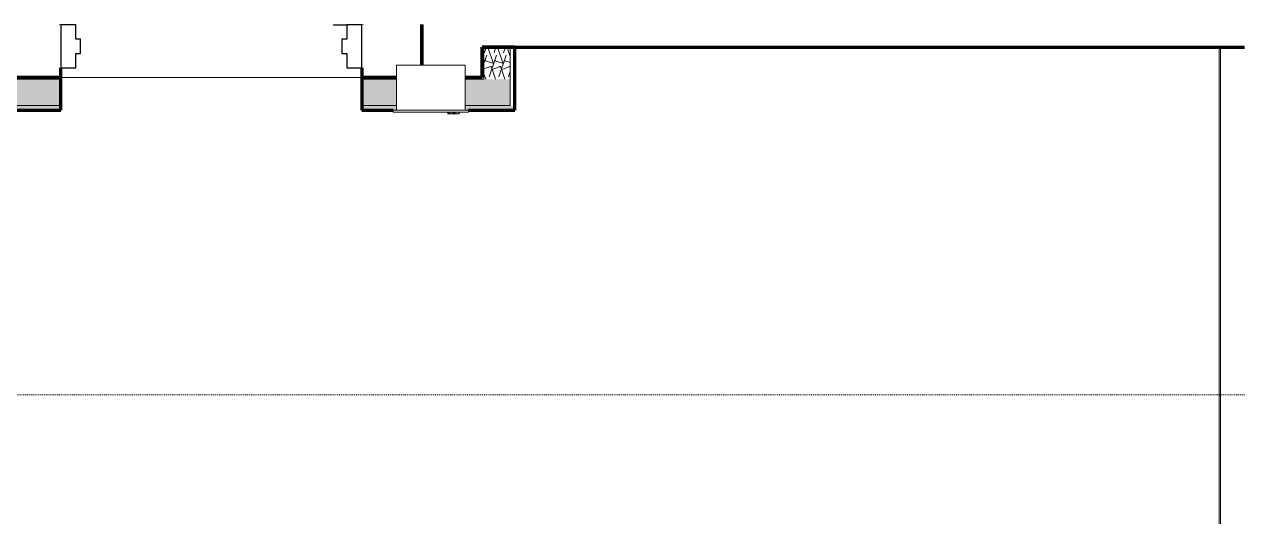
# Model space of a CAD drawing. Header units: inches. Extents: x -3927 to -2736, y 120 to 11438.
# Drawn here: x -3640.2 to -3477.9, y 11372.5 to 11438 of the extents above; entities that cross this region are included whole.
import ezdxf

# ---------------------------------------------------------------- set-up
doc = ezdxf.new("R2010")
doc.units = ezdxf.units.IN
doc.header["$MEASUREMENT"] = 0
doc.linetypes.add('Aligning Line 1_8_', pattern=[0.25, 0.125, -0.125])
for name, color, linetype, lineweight in [('0-1', 7, 'Continuous', 5), ('0-4', 7, 'Continuous', 9), ('0-5', 55, 'Continuous', 18), ('A-DOOR-1', 50, 'Continuous', 30), ('A-DOOR-2', 7, 'Continuous', 9), ('A-DOOR-FRAM-2', 50, 'Continuous', 30), ('A-FLOR-1', 250, 'Continuous', 18), ('A-WALL-1', 10, 'Continuous', 70), ('A-WALL-2', 250, 'Continuous', 18), ('A-WALL-PATT-1', 7, 'Continuous', 9), ('A-WALL-PATT-2', 253, 'Continuous', 9), ('E-FIRE-1', 7, 'Continuous', 9), ('G-ANNO-SYMB-1', 147, 'Aligning Line 1_8_', 9)]:
    doc.layers.add(name, color=color, linetype=linetype, lineweight=lineweight)
pattern_1 = [(161.57, (0.16, 0.16), (-1.279773737, -0.000426766), [0, -9.107, 1.011, 0]), (18.43, (-0.16, 0.16), (-1.279773737, 0.000426766), [0, -9.107, 1.011, 0]), (108.43, (0.16, 0.16), (0.639452382, -3.199964008), [3.035, -7.083]), (71.57, (-0.16, 0.16), (0.639452382, 3.199964008), [3.035, -7.083])]

# ---------------------------------------------------------------- blocks, each defined once
blk = doc.blocks.new('CTR - 1st Phase - Shell_rvt-1-2ND _ 3RD FLOOR - 1BD D - ADA TYPE B')
at = {"layer": 'A-FLOR-1'}
for p, q in [((-3481.32, 11434.99), (-3481.32, 11370.36)), ((-3481.17, 11370.36), (-3481.17, 11434.99)), ((-3595.32, 11430.99), (-3635.32, 11430.99))]:
    blk.add_line(p, q, dxfattribs=at)
blk = doc.blocks.new('104416 - Fire Extinguishers - Wall - Class A - Light - 2A-2205784-2ND _ 3RD FLOOR - 1BD D - ADA TYPE B')
at = {"layer": 'E-FIRE-1'}
for p, q in [((13.19, 2.44), (13.19, 2.19)), ((23.19, 2.44), (13.19, 2.44)), ((13.19, 2.44), (23.19, 2.44)), ((13.19, 2.44), (13.19, 2.19)), ((23.19, 2.19), (13.19, 2.19)), ((13.63, -3.81), (13.63, 2.19)), ((14.41, 2.69), (14.44, 2.69)), ((14.41, 2.44), (14.41, 2.69)), ((14.44, 2.69), (14.84, 2.69)), ((14.44, 2.44), (14.44, 2.69)), ((14.84, 2.69), (15.03, 2.69)), ((14.84, 2.44), (14.84, 2.69)), ((15.03, 2.69), (15.11, 2.69)), ((15.03, 2.44), (15.03, 2.69)), ((15.11, 2.69), (15.24, 2.69)), ((15.11, 2.44), (15.11, 2.69)), ((15.24, 2.69), (15.51, 2.69)), ((15.24, 2.44), (15.24, 2.69)), ((15.51, 2.69), (15.73, 2.69)), ((15.51, 2.44), (15.51, 2.69)), ((15.73, 2.69), (15.87, 2.69)), ((15.73, 2.44), (15.73, 2.69)), ((15.87, 2.69), (15.91, 2.69)), ((15.87, 2.44), (15.87, 2.69)), ((15.91, 2.69), (15.94, 2.69)), ((15.91, 2.44), (15.91, 2.69)), ((15.94, 2.44), (15.94, 2.69)), ((22.75, 2.19), (22.75, -3.81)), ((23.19, 2.19), (23.19, 2.44)), ((23.19, 2.19), (23.19, 2.44)), ((22.75, -3.81), (13.63, -3.81))]:
    blk.add_line(p, q, dxfattribs=at)
blk = doc.blocks.new('CTR - 1st Phase - Common Walls_rvt-1-2ND _ 3RD FLOOR - 1BD D - ADA TYPE B')
at = {"layer": 'A-WALL-PATT-1'}
h = blk.add_hatch(dxfattribs=at)
h.set_pattern_fill('FP_1', color=256, style=0, pattern_type=2)
h.set_pattern_definition([(0, (0, 0), (10.24, 2.56), [0.422, -7.258, 0.422, -7.258, -40.96]), (0, (0, 0), (10.24, 2.56), [-15.36, 0.422, -14.938, 0.422, -7.258, -17.92]), (0, (0, 0), (10.24, 2.56), [-38.4, 0.422, -4.698, 0.422, -12.378]), (120, (3.84, 1.28), (-7.33702503, 7.58810013), [0.422, -7.258, 0.422, -7.258, -40.96]), (120, (3.84, 1.28), (-7.33702503, 7.58810013), [-15.36, 0.422, -14.938, 0.422, -7.258, -17.92]), (120, (3.84, 1.28), (-7.33702503, 7.58810013), [-38.4, 0.422, -4.698, 0.422, -12.378]), (240, (5.12, 6.4), (-2.90297497, -10.14810013), [0.422, -7.258, 0.422, -7.258, -40.96]), (240, (5.12, 6.4), (-2.90297497, -10.14810013), [-15.36, 0.422, -14.938, 0.422, -7.258, -17.92]), (240, (5.12, 6.4), (-2.90297497, -10.14810013), [-38.4, 0.422, -4.698, 0.422, -12.378])])
h.paths.add_polyline_path([(-3827.32, 11426.61), (-3658.27, 11426.61), (-3658.27, 11427.24), (-3827.32, 11427.24)], flags=0)
h.paths.add_polyline_path([(-3651.15, 11426.61), (-3635.32, 11426.61), (-3635.32, 11427.24), (-3651.65, 11427.24), (-3651.65, 11426.61)], flags=0)
h.paths.add_polyline_path([(-3591.14, 11426.61), (-3590.7, 11426.61), (-3590.7, 11427.24), (-3595.32, 11427.24), (-3595.32, 11426.61)], flags=0)
h.paths.add_polyline_path([(-3581.39, 11426.61), (-3574.95, 11426.61), (-3574.95, 11427.24), (-3581.57, 11427.24), (-3581.57, 11426.61)], flags=0)
at = {"layer": 'A-WALL-PATT-2'}
h = blk.add_hatch(dxfattribs=at)
h.set_pattern_fill('FP_2', color=256, style=0, pattern_type=2)
h.set_pattern_definition(pattern_1)
h.paths.add_polyline_path([(-3579.05, 11430.74), (-3575.57, 11430.74), (-3575.57, 11434.99), (-3579.07, 11434.99), (-3579.07, 11430.74)], flags=0)
h = blk.add_hatch(dxfattribs=at)
h.set_pattern_fill('FP_2', color=256, style=0, pattern_type=2)
h.set_pattern_definition(pattern_1)
h.paths.add_polyline_path([(-3827.32, 11427.24), (-3658.27, 11427.24), (-3658.27, 11430.74), (-3827.32, 11430.74)], flags=0)
h.paths.add_polyline_path([(-3595.32, 11427.24), (-3590.7, 11427.24), (-3590.7, 11430.74), (-3595.32, 11430.74), (-3595.32, 11430.65)], flags=0)
h.paths.add_polyline_path([(-3652.77, 11427.24), (-3635.32, 11427.24), (-3635.32, 11430.74), (-3652.77, 11430.73), (-3652.77, 11429.61)], flags=0)
h.paths.add_polyline_path([(-3579.64, 11427.24), (-3575.57, 11427.24), (-3575.57, 11430.74), (-3581.57, 11430.74), (-3581.57, 11427.24), (-3581.39, 11427.24)], flags=0)
at = {"layer": 'A-WALL-1'}
for p, q in [((-3579.32, 11434.99), (-3579.32, 11430.99)), ((-3574.95, 11434.99), (-3579.32, 11434.99)), ((-3574.95, 11430.99), (-3574.95, 11434.99)), ((-3635.32, 11430.99), (-3827.32, 11430.99)), ((-3635.32, 11426.61), (-3635.32, 11430.99)), ((-3590.7, 11430.99), (-3595.32, 11430.99)), ((-3595.32, 11430.99), (-3595.32, 11426.61)), ((-3579.32, 11430.99), (-3581.57, 11430.99)), ((-3574.95, 11427.24), (-3574.95, 11430.99)), ((-3574.95, 11426.61), (-3574.95, 11427.24)), ((-3651.15, 11426.61), (-3635.32, 11426.61)), ((-3595.32, 11426.61), (-3591.14, 11426.61)), ((-3581.14, 11426.61), (-3574.95, 11426.61))]:
    blk.add_line(p, q, dxfattribs=at)
at = {"layer": 'A-WALL-2'}
for p, q in [((-3579.07, 11430.99), (-3579.07, 11434.99)), ((-3575.57, 11430.99), (-3575.57, 11434.99)), ((-3635.32, 11430.74), (-3652.77, 11430.74)), ((-3590.7, 11430.74), (-3595.32, 11430.74)), ((-3579.07, 11430.74), (-3581.57, 11430.74)), ((-3579.07, 11430.99), (-3579.07, 11430.74)), ((-3575.57, 11430.99), (-3575.57, 11430.74)), ((-3575.57, 11430.74), (-3575.57, 11427.24)), ((-3635.32, 11427.24), (-3651.65, 11427.24)), ((-3590.7, 11427.24), (-3595.32, 11427.24)), ((-3575.57, 11427.24), (-3581.57, 11427.24))]:
    blk.add_line(p, q, dxfattribs=at)
at = {"layer": '0-4', "rotation": 180}
blk.add_blockref('104416 - Fire Extinguishers - Wall - Class A - Light - 2A-2205784-2ND _ 3RD FLOOR - 1BD D - ADA TYPE B', (-3567.95, 11428.8), dxfattribs=at)
blk = doc.blocks.new('HOLLOW METAL - STAIR DOOR 3-0 x 7-0-2453423-2ND _ 3RD FLOOR - 1BD D - ADA TYPE B')
at = {"layer": 'A-DOOR-1'}
for p, q in [((16.25, 3.3), (16.25, 3.25)), ((16.25, 3.25), (18, 3.25)), ((18, 3.25), (18, 3.3))]:
    blk.add_line(p, q, dxfattribs=at)
at = {"layer": 'A-DOOR-2'}
blk.add_line((-18, 3.25), (-18, 3.3), dxfattribs=at)
at = {"layer": 'A-DOOR-FRAM-2'}
for p, q in [((-18, 3.25), (-20, 3.25)), ((-20, 3.25), (-20, -2.5)), ((-18, 1.31), (-18, 3.25)), ((18, 3.25), (18, 1.31)), ((20, 3.25), (18, 3.25)), ((20, -2.5), (20, 3.25)), ((-17.38, 1.31), (-18, 1.31)), ((-17.38, -0.56), (-17.38, 1.31)), ((18, 1.31), (17.37, 1.31)), ((17.37, 1.31), (17.37, -0.56)), ((-18, -2.5), (-18, -0.56)), ((-18, -0.56), (-17.38, -0.56)), ((17.37, -0.56), (18, -0.56)), ((18, -0.56), (18, -2.5)), ((-20, -2.5), (-18, -2.5)), ((18, -2.5), (20, -2.5))]:
    blk.add_line(p, q, dxfattribs=at)
blk = doc.blocks.new('CTR - 1st Phase -Stairs _ Elevators_rvt-1-2ND _ 3RD FLOOR - 1BD D - ADA TYPE B')
at = {"layer": 'A-WALL-1'}
for p, q in [((-3635.32, 11437.99), (-3635.32, 11438.04)), ((-3595.32, 11438.04), (-3595.32, 11437.99)), ((-3587.32, 11438.04), (-3587.32, 11432.61)), ((-3587.32, 11432.61), (-3587.32, 11438.04)), ((-3579.32, 11434.99), (-3485.32, 11434.99)), ((-3579.32, 11430.99), (-3579.32, 11434.99)), ((-3485.32, 11434.99), (-3477.95, 11434.99)), ((-3635.32, 11430.99), (-3635.32, 11432.24)), ((-3595.32, 11432.24), (-3595.32, 11430.99)), ((-3827.32, 11430.99), (-3635.32, 11430.99)), ((-3595.32, 11430.99), (-3590.7, 11430.99)), ((-3581.57, 11430.99), (-3579.32, 11430.99))]:
    blk.add_line(p, q, dxfattribs=at)
at = {"layer": 'G-ANNO-SYMB-1'}
blk.add_line((-3477.95, 11388.71), (-3865.75, 11388.71), dxfattribs=at)
at = {"layer": '0-5'}
blk.add_blockref('HOLLOW METAL - STAIR DOOR 3-0 x 7-0-2453423-2ND _ 3RD FLOOR - 1BD D - ADA TYPE B', (-3615.32, 11434.74), dxfattribs=at)

msp = doc.modelspace()

# ---------------------------------------------------------------- block references
at = {"layer": '0-1'}
for name in ['CTR - 1st Phase - Shell_rvt-1-2ND _ 3RD FLOOR - 1BD D - ADA TYPE B', 'CTR - 1st Phase -Stairs _ Elevators_rvt-1-2ND _ 3RD FLOOR - 1BD D - ADA TYPE B', 'CTR - 1st Phase - Common Walls_rvt-1-2ND _ 3RD FLOOR - 1BD D - ADA TYPE B']:
    msp.add_blockref(name, (0, 0), dxfattribs=at)

doc.saveas('drawing.dxf')
